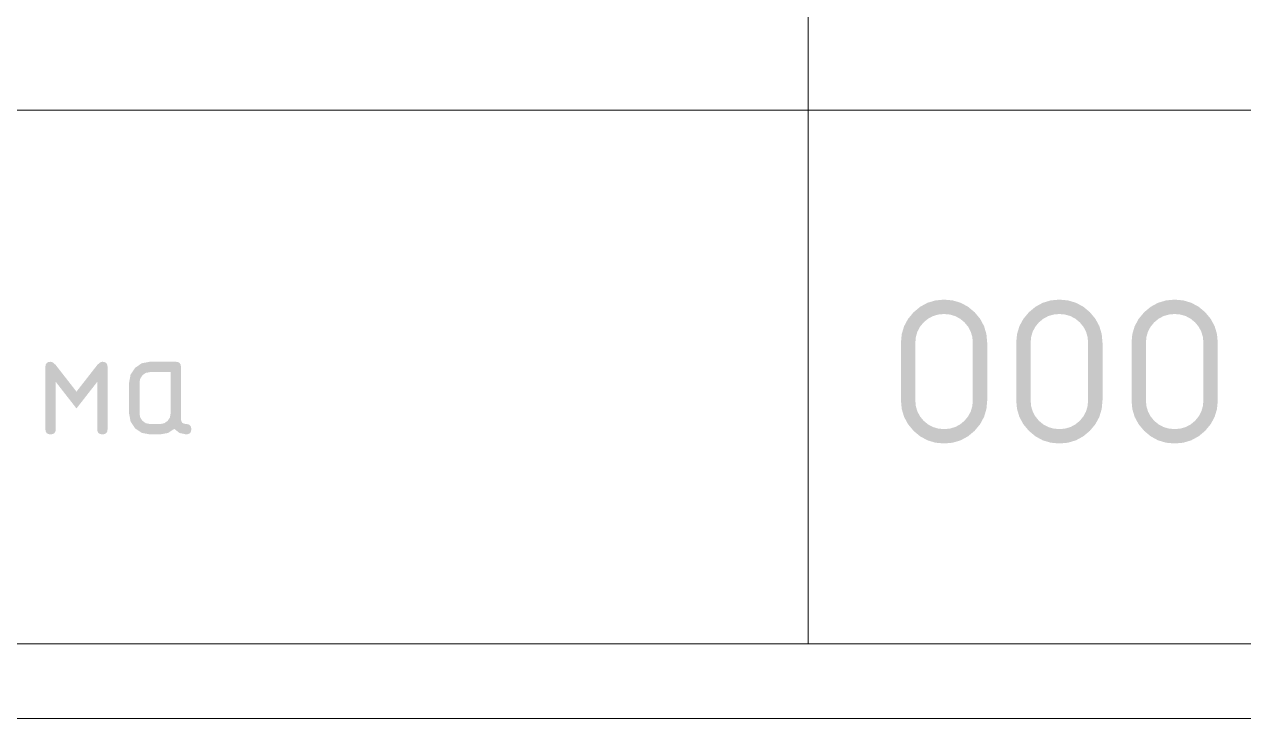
# Model space of a CAD drawing. Header units: millimetres. Extents: x 0 to 420, y 0 to 297.
# Drawn here: x 358.8 to 387.14, y 0 to 16.13 of the extents above; entities that cross this region are included whole.
import ezdxf

# ---------------------------------------------------------------- set-up
doc = ezdxf.new("R2010")
doc.units = ezdxf.units.MM

msp = doc.modelspace()

# ---------------------------------------------------------------- hatches: boundary and pattern name
h = msp.add_hatch(color=7)
h.paths.add_polyline_path([(380.84865, 7.394317), (380.84865, 8.731565), (380.836471, 8.866647), (380.800005, 8.990774), (380.739354, 9.103945), (380.654622, 9.206161), (380.552415, 9.290807), (380.439303, 9.351269), (380.31534, 9.387545), (380.180577, 9.399638), (380.045408, 9.387545), (379.921092, 9.351269), (379.807731, 9.290807), (379.705429, 9.206161), (379.620783, 9.103945), (379.560322, 8.990774), (379.524045, 8.866647), (379.511953, 8.731565), (379.511953, 7.394317), (379.524045, 7.259148), (379.560322, 7.134832), (379.620783, 7.021471), (379.705429, 6.919169), (379.807731, 6.834523), (379.921092, 6.774062), (380.045408, 6.737785), (380.180577, 6.725692), (380.31534, 6.737785), (380.439303, 6.774062), (380.552415, 6.834523), (380.654622, 6.919169), (380.739354, 7.021471), (380.800005, 7.134832), (380.836471, 7.259148)], flags=0)
h.paths.add_polyline_path([(381.183237, 7.394317), (381.164849, 7.194337), (381.109719, 7.009499), (381.017899, 6.839854), (380.88944, 6.685454), (380.734806, 6.556762), (380.565187, 6.464968), (380.380478, 6.409967), (380.180577, 6.391656), (379.980279, 6.409967), (379.795277, 6.464968), (379.625572, 6.556762), (379.471163, 6.685454), (379.342471, 6.839854), (379.250677, 7.009499), (379.195676, 7.194337), (379.177365, 7.394317), (379.177365, 8.731565), (379.195676, 8.931466), (379.250677, 9.116175), (379.342471, 9.285795), (379.471163, 9.440428), (379.625572, 9.568887), (379.795277, 9.660707), (379.980279, 9.715837), (380.180577, 9.734225), (380.381271, 9.715932), (380.566565, 9.661052), (380.736357, 9.569584), (380.890542, 9.44153), (381.018596, 9.287422), (381.110064, 9.11776), (381.164944, 8.932491), (381.183237, 8.731565)], flags=0)
h = msp.add_hatch(color=7)
h.paths.add_polyline_path([(383.528908, 7.394317), (383.528908, 8.731565), (383.51673, 8.866647), (383.480264, 8.990774), (383.419613, 9.103945), (383.334881, 9.206161), (383.232673, 9.290807), (383.119562, 9.351269), (382.995599, 9.387545), (382.860836, 9.399638), (382.725667, 9.387545), (382.601351, 9.351269), (382.48799, 9.290807), (382.385688, 9.206161), (382.301042, 9.103945), (382.240581, 8.990774), (382.204304, 8.866647), (382.192211, 8.731565), (382.192211, 7.394317), (382.204304, 7.259148), (382.240581, 7.134832), (382.301042, 7.021471), (382.385688, 6.919169), (382.48799, 6.834523), (382.601351, 6.774062), (382.725667, 6.737785), (382.860836, 6.725692), (382.995599, 6.737785), (383.119562, 6.774062), (383.232673, 6.834523), (383.334881, 6.919169), (383.419613, 7.021471), (383.480264, 7.134832), (383.51673, 7.259148)], flags=0)
h.paths.add_polyline_path([(383.863496, 7.394317), (383.845108, 7.194337), (383.789978, 7.009499), (383.698157, 6.839854), (383.569698, 6.685454), (383.415065, 6.556762), (383.245446, 6.464968), (383.060737, 6.409967), (382.860836, 6.391656), (382.660538, 6.409967), (382.475536, 6.464968), (382.305831, 6.556762), (382.151421, 6.685454), (382.02273, 6.839854), (381.930935, 7.009499), (381.875934, 7.194337), (381.857624, 7.394317), (381.857624, 8.731565), (381.875934, 8.931466), (381.930935, 9.116175), (382.02273, 9.285795), (382.151421, 9.440428), (382.305831, 9.568887), (382.475536, 9.660707), (382.660538, 9.715837), (382.860836, 9.734225), (383.06153, 9.715932), (383.246824, 9.661052), (383.416616, 9.569584), (383.570801, 9.44153), (383.698855, 9.287422), (383.790322, 9.11776), (383.845203, 8.932491), (383.863496, 8.731565)], flags=0)
h = msp.add_hatch(color=7)
h.paths.add_polyline_path([(386.209167, 7.394317), (386.209167, 8.731565), (386.196989, 8.866647), (386.160523, 8.990774), (386.099872, 9.103945), (386.015139, 9.206161), (385.912932, 9.290807), (385.799821, 9.351269), (385.675858, 9.387545), (385.541094, 9.399638), (385.405926, 9.387545), (385.28161, 9.351269), (385.168249, 9.290807), (385.065947, 9.206161), (384.981301, 9.103945), (384.920839, 8.990774), (384.884562, 8.866647), (384.87247, 8.731565), (384.87247, 7.394317), (384.884562, 7.259148), (384.920839, 7.134832), (384.981301, 7.021471), (385.065947, 6.919169), (385.168249, 6.834523), (385.28161, 6.774062), (385.405926, 6.737785), (385.541094, 6.725692), (385.675858, 6.737785), (385.799821, 6.774062), (385.912932, 6.834523), (386.015139, 6.919169), (386.099872, 7.021471), (386.160523, 7.134832), (386.196989, 7.259148)], flags=0)
h.paths.add_polyline_path([(386.543755, 7.394317), (386.525367, 7.194337), (386.470237, 7.009499), (386.378416, 6.839854), (386.249957, 6.685454), (386.095324, 6.556762), (385.925705, 6.464968), (385.740996, 6.409967), (385.541094, 6.391656), (385.340796, 6.409967), (385.155795, 6.464968), (384.986089, 6.556762), (384.83168, 6.685454), (384.702989, 6.839854), (384.611194, 7.009499), (384.556193, 7.194337), (384.537883, 7.394317), (384.537883, 8.731565), (384.556193, 8.931466), (384.611194, 9.116175), (384.702989, 9.285795), (384.83168, 9.440428), (384.986089, 9.568887), (385.155795, 9.660707), (385.340796, 9.715837), (385.541094, 9.734225), (385.741788, 9.715932), (385.927083, 9.661052), (386.096874, 9.569584), (386.25106, 9.44153), (386.379114, 9.287422), (386.470581, 9.11776), (386.525461, 8.932491), (386.543755, 8.731565)], flags=0)
msp.add_hatch(color=7).paths.add_polyline_path([(360.009611, 7.205801), (359.527849, 7.823162), (359.527849, 6.724039), (359.520304, 6.671225), (359.49767, 6.633502), (359.459946, 6.610867), (359.407133, 6.603323), (359.35432, 6.610867), (359.316596, 6.633502), (359.293961, 6.671225), (359.286417, 6.724039), (359.286417, 8.169876), (359.293961, 8.22269), (359.316596, 8.260414), (359.35432, 8.283048), (359.407133, 8.290593), (359.467078, 8.2713), (359.527849, 8.213974), (360.009611, 7.596613), (360.491925, 8.213974), (360.5518, 8.2713), (360.612089, 8.290593), (360.664903, 8.283048), (360.702627, 8.260414), (360.725261, 8.22269), (360.732806, 8.169876), (360.732806, 6.724039), (360.725261, 6.671225), (360.702627, 6.633502), (360.664903, 6.610867), (360.612089, 6.603323), (360.559362, 6.610867), (360.521828, 6.633502), (360.499383, 6.671225), (360.491925, 6.724039), (360.491925, 7.823162)], flags=0)
h = msp.add_hatch(color=7)
h.paths.add_polyline_path([(362.197557, 8.049712), (361.715795, 8.049712), (361.622709, 8.032004), (361.544918, 7.979156), (361.492346, 7.900952), (361.474914, 7.808279), (361.474914, 7.085636), (361.492691, 6.993445), (361.546021, 6.91531), (361.62388, 6.86198), (361.715795, 6.844204), (361.956676, 6.844204), (362.04928, 6.861636), (362.127002, 6.914208), (362.179849, 6.992274), (362.197557, 7.085636)], flags=0)
h.paths.add_polyline_path([(362.679871, 6.724039), (362.672326, 6.671225), (362.649692, 6.633502), (362.611968, 6.610867), (362.559154, 6.603323), (362.406054, 6.635224), (362.283547, 6.731205), (362.134994, 6.635224), (361.956676, 6.603323), (361.715795, 6.603323), (361.528451, 6.638118), (361.372939, 6.74278), (361.268277, 6.898292), (361.233482, 7.085636), (361.233482, 7.808279), (361.268277, 7.995141), (361.372939, 8.150584), (361.528451, 8.255522), (361.715795, 8.290593), (362.318273, 8.290593), (362.371087, 8.283048), (362.40881, 8.260414), (362.431445, 8.22269), (362.438989, 8.169876), (362.438989, 6.96492), (362.446448, 6.912107), (362.468893, 6.874383), (362.506427, 6.851748), (362.559154, 6.844204), (362.611968, 6.836668), (362.649692, 6.814094), (362.672326, 6.776533)], flags=0)

# ---------------------------------------------------------------- linework, layer by layer
at = {"color": 7, "lineweight": 0}
for points in [[(0.211668, 0), (420.073667, 0), (420.073667, 296.925999), (0.211668, 296.925999)], [(7.239002, 1.735667), (418.338, 1.735667), (418.338, 295.190332), (7.239002, 295.190332)]]:
    msp.add_lwpolyline(points, close=True, dxfattribs=at)
for points in [[(377.020667, 26.543), (377.020667, 1.735667)], [(319.193334, 14.139333), (418.338, 14.139333)], [(265.472334, 1.735667), (418.338, 1.735667)]]:
    msp.add_lwpolyline(points, dxfattribs=at)

doc.saveas('drawing.dxf')
